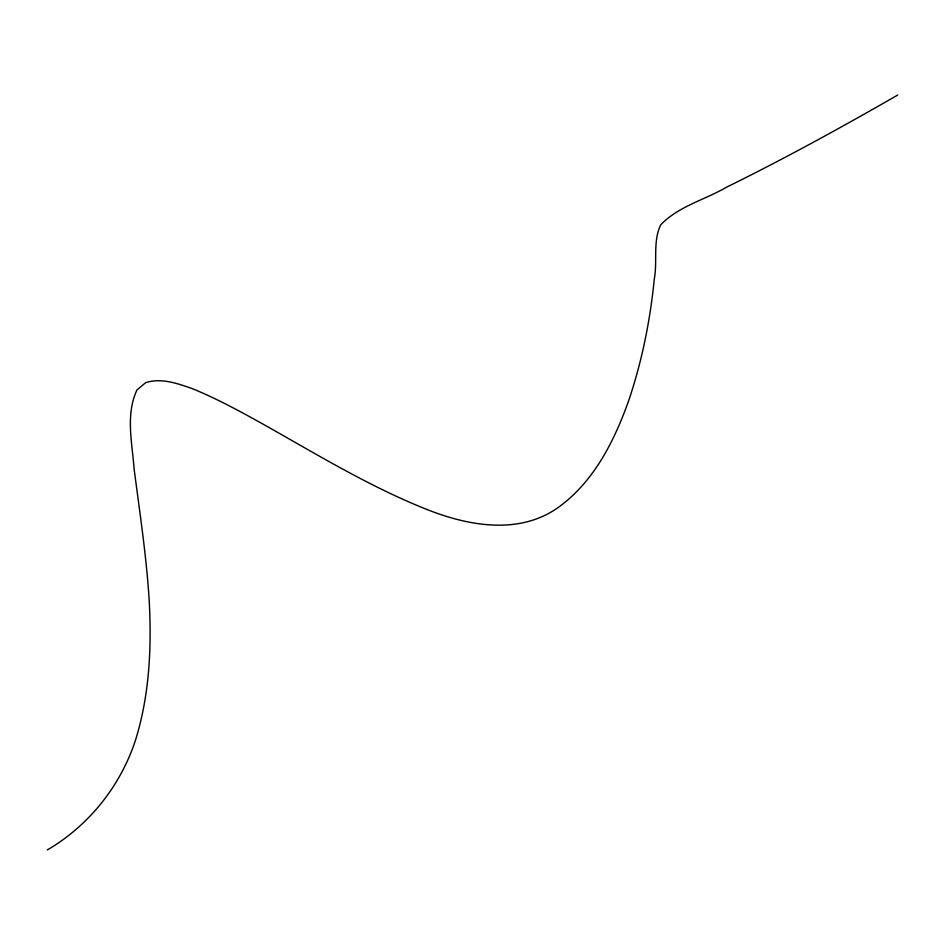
<?xml version="1.0" encoding="UTF-8"?>
<svg xmlns="http://www.w3.org/2000/svg" width="945" height="945" viewBox="0 0 945 945"><rect width="100%" height="100%" fill="white"/><g stroke="black" fill="none" stroke-linecap="round" stroke-linejoin="round"><path stroke-width="1.42" d="M47.25 849.98C89.09 825.481 120.629 785.862 135.607 739.805C149.664 694.445 151.755 646.51 149.133 599.378C146.333 555.766 139.801 512.544 134.143 469.252C132.217 443.122 125.401 414.796 136.942 389.978L145.672 382.642C161.311 377.634 177.329 383.457 192.118 388.56C215.933 398.258 238.553 410.52 260.997 422.994C314.827 453.175 367.676 485.706 425.108 508.741C467.031 525.727 518.722 535.614 558.271 507.43C594.192 481.572 614.652 440.382 629.027 399.652C642.127 360.612 650.243 320.001 654.283 279.047C657.649 261.21 652.617 241.518 660.732 224.804C678.368 206.341 704.793 199.856 726.398 187.264C784.622 158.618 841.522 127.374 897.75 95.02"/></g></svg>
